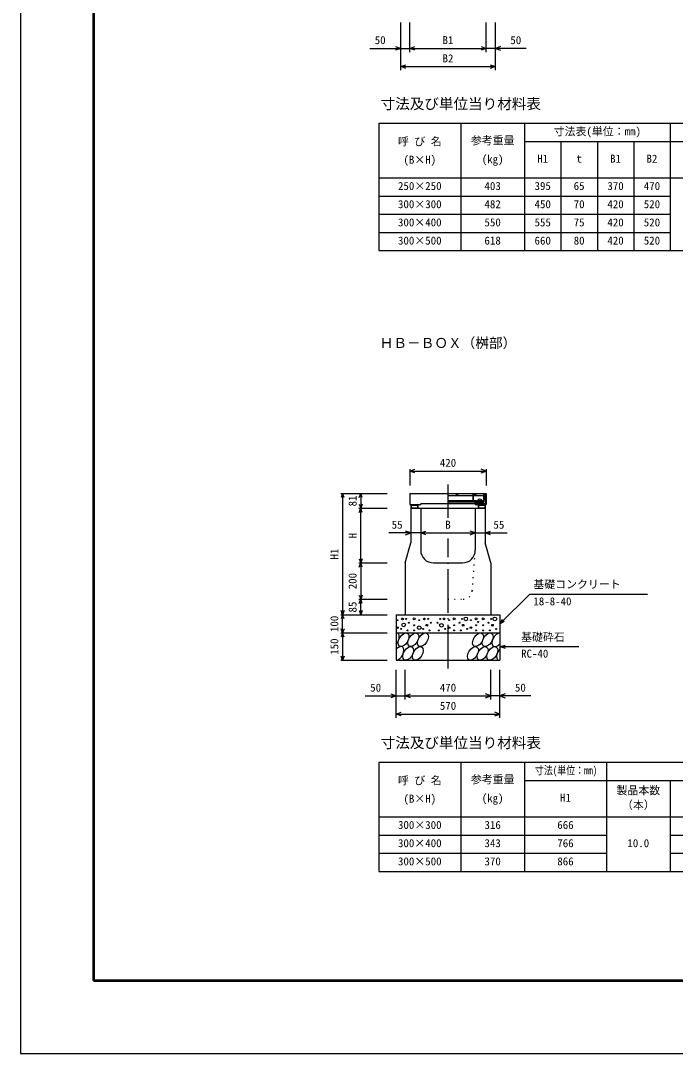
# Model space of a CAD drawing. Units: millimetres, scale not verified. Extents: x -16800 to 16800, y -5940 to 5940.
# Drawn here: x -16800 to -13204, y -5940 to -266 of the extents above; entities that cross this region are included whole.
import ezdxf
from ezdxf.enums import TextEntityAlignment as Align

# ---------------------------------------------------------------- set-up
doc = ezdxf.new("R2010")
doc.units = ezdxf.units.MM
doc.header["$LTSCALE"] = 20
doc.linetypes.add('DOTTED', pattern=[1.75, 0.25, -1.5])
doc.linetypes.add('LONG_DASHED_DOTTED', pattern=[15.25, 12, -1.5, 0.25, -1.5])
for name, color, linetype, lineweight in [('0-0_DIM', 7, 'Continuous', 25), ('0-1_Defpoints', 5, 'Continuous', 25), ('0-2_HATCH', 6, 'Continuous', 25), ('0-3_HYO', 3, 'Continuous', 25), ('0-4_HYO2', 4, 'Continuous', 25), ('0-5_OUTLINE', 3, 'Continuous', 25), ('0-6_OUTLINE2', 4, 'DOTTED', 25), ('0-7_TXT', 7, 'Continuous', 25), ('0-8_WAKU', 3, 'Continuous', 25)]:
    doc.layers.add(name, color=color, linetype=linetype, lineweight=lineweight)
doc.styles.add('ＭＳ ゴシック', font='')
doc.styles.get('ＭＳ ゴシック').set_extended_font_data('MS Gothic')

msp = doc.modelspace()

# ---------------------------------------------------------------- linework, layer by layer
at = {"layer": '0-0_DIM'}
for p, q in [((-14712.72, -537.81), (-14712.72, -275.46)), ((-14662.72, -437.81), (-14662.72, -275.46)), ((-14242.72, -437.81), (-14242.72, -275.46)), ((-14192.72, -537.81), (-14192.72, -275.46)), ((-14882.72, -417.81), (-14712.72, -417.81)), ((-14712.72, -417.81), (-14662.72, -417.81)), ((-14662.72, -417.81), (-14242.72, -417.81)), ((-14712.72, -517.81), (-14192.72, -517.81)), ((-14662.72, -2730.16), (-14662.72, -2820.16)), ((-14662.72, -2740.16), (-14242.72, -2740.16)), ((-14242.72, -2730.16), (-14242.72, -2820.16)), ((-15041.92, -2864.09), (-14787.72, -2864.09)), ((-15031.92, -2864.09), (-15031.92, -3530.09)), ((-14940.13, -2886.64), (-14931.92, -2864.09)), ((-14931.92, -2864.09), (-14931.92, -2945.09)), ((-14923.71, -2886.64), (-14931.92, -2864.09)), ((-14941.92, -2945.09), (-14787.72, -2945.09)), ((-14940.13, -2922.54), (-14931.92, -2945.09)), ((-14940.13, -2967.64), (-14931.92, -2945.09)), ((-14923.71, -2922.54), (-14931.92, -2945.09)), ((-14931.92, -3245.09), (-14931.92, -2945.09)), ((-14923.71, -2967.64), (-14931.92, -2945.09)), ((-14602.72, -3080.49), (-14302.72, -3080.49)), ((-14940.13, -3222.54), (-14931.92, -3245.09)), ((-14923.71, -3222.54), (-14931.92, -3245.09)), ((-14941.92, -3245.09), (-14787.72, -3245.09)), ((-14940.13, -3267.64), (-14931.92, -3245.09)), ((-14931.92, -3245.09), (-14931.92, -3445.09)), ((-14923.71, -3267.64), (-14931.92, -3245.09)), ((-14941.92, -3445.09), (-14787.72, -3445.09)), ((-14940.13, -3422.54), (-14931.92, -3445.09)), ((-14940.13, -3467.64), (-14931.92, -3445.09)), ((-14923.71, -3422.54), (-14931.92, -3445.09)), ((-14931.92, -3530.09), (-14931.92, -3445.09)), ((-14923.71, -3467.64), (-14931.92, -3445.09)), ((-14004.06, -3416.44), (-14167.72, -3580.09)), ((-14004.06, -3416.44), (-13357.19, -3416.44)), ((-14940.13, -3507.54), (-14931.92, -3530.09)), ((-14923.71, -3507.54), (-14931.92, -3530.09)), ((-15041.92, -3530.09), (-14787.72, -3530.09)), ((-15031.92, -3630.09), (-15031.92, -3530.09)), ((-14167.72, -3580.09), (-14152.72, -3554.11)), ((-14167.72, -3580.09), (-14141.74, -3565.09)), ((-15041.92, -3630.09), (-14787.72, -3630.09)), ((-15031.92, -3630.09), (-15031.92, -3780.09)), ((-14167.72, -3705.09), (-14138.74, -3697.33)), ((-14167.72, -3705.09), (-13734.4, -3705.09)), ((-14167.72, -3705.09), (-14138.74, -3712.86)), ((-15041.92, -3780.09), (-14787.72, -3780.09)), ((-14737.72, -4095.61), (-14737.72, -3833.26)), ((-14687.72, -3995.61), (-14687.72, -3833.26)), ((-14217.72, -3995.61), (-14217.72, -3833.26)), ((-14167.72, -4095.61), (-14167.72, -3833.26)), ((-14907.72, -3975.61), (-14737.72, -3975.61)), ((-14737.72, -3975.61), (-14687.72, -3975.61)), ((-14687.72, -3975.61), (-14217.72, -3975.61)), ((-14737.72, -4075.61), (-14167.72, -4075.61))]:
    msp.add_line(p, q, dxfattribs=at)
at = {"layer": '0-0_DIM', "linetype": 'LONG_DASHED_DOTTED'}
for p, q in [((-14452.72, -2998.34), (-14452.72, -2814.09)), ((-14452.72, -3824.5), (-14452.72, -3110.22))]:
    msp.add_line(p, q, dxfattribs=at)
at = {"layer": '0-0_DIM'}
for points in [[(-14740.91, -407.55), (-14712.72, -417.81), (-14740.91, -428.07)], [(-14634.53, -428.07), (-14662.72, -417.81), (-14634.53, -407.55)], [(-14270.91, -407.55), (-14242.72, -417.81), (-14270.91, -428.07)], [(-14022.72, -417.81), (-14192.72, -417.81), (-14242.72, -417.81)], [(-14164.53, -407.55), (-14192.72, -417.81), (-14164.53, -428.07)], [(-14684.53, -528.07), (-14712.72, -517.81), (-14684.53, -507.55)], [(-14220.91, -507.55), (-14192.72, -517.81), (-14220.91, -528.07)], [(-14634.53, -2750.42), (-14662.72, -2740.16), (-14634.53, -2729.9)], [(-14270.91, -2750.42), (-14242.72, -2740.16), (-14270.91, -2729.9)], [(-15023.71, -2886.64), (-15031.92, -2864.09), (-15040.13, -2886.64)], [(-14602.72, -3080.49), (-14657.72, -3080.49), (-14778.17, -3080.49)], [(-14685.91, -3090.75), (-14657.72, -3080.49), (-14685.91, -3070.23)], [(-14574.53, -3090.75), (-14602.72, -3080.49), (-14574.53, -3070.23)], [(-14330.91, -3090.75), (-14302.72, -3080.49), (-14330.91, -3070.23)], [(-14302.72, -3080.49), (-14247.72, -3080.49), (-14127.27, -3080.49)], [(-14219.53, -3090.75), (-14247.72, -3080.49), (-14219.53, -3070.23)], [(-15023.71, -3507.54), (-15031.92, -3530.09), (-15040.13, -3507.54)], [(-15023.71, -3552.64), (-15031.92, -3530.09), (-15040.13, -3552.64)], [(-15023.71, -3607.54), (-15031.92, -3630.09), (-15040.13, -3607.54)], [(-15023.71, -3652.64), (-15031.92, -3630.09), (-15040.13, -3652.64)], [(-15023.71, -3757.54), (-15031.92, -3780.09), (-15040.13, -3757.54)], [(-14765.91, -3965.35), (-14737.72, -3975.61), (-14765.91, -3985.87)], [(-14659.53, -3985.87), (-14687.72, -3975.61), (-14659.53, -3965.35)], [(-14245.91, -3985.87), (-14217.72, -3975.61), (-14245.91, -3965.35)], [(-14139.53, -3965.35), (-14167.72, -3975.61), (-14139.53, -3985.87)], [(-13997.72, -3975.61), (-14167.72, -3975.61), (-14217.72, -3975.61)], [(-14709.53, -4085.87), (-14737.72, -4075.61), (-14709.53, -4065.35)], [(-14195.91, -4085.87), (-14167.72, -4075.61), (-14195.91, -4065.35)]]:
    msp.add_lwpolyline(points, dxfattribs=at)
at = {"layer": '0-1_Defpoints'}
msp.add_lwpolyline([(-16800, -5940), (0, -5940), (0, 5940), (-16800, 5940)], close=True, dxfattribs=at)
at = {"layer": '0-2_HATCH'}
for p, q in [((-14662.72, -2864.09), (-14656.72, -2864.09)), ((-14662.72, -2864.09), (-14662.72, -2925.09)), ((-14656.72, -2864.09), (-14248.72, -2864.09)), ((-14252.72, -2866.09), (-14452.72, -2866.09)), ((-14452.72, -2874.09), (-14316.72, -2874.09)), ((-14316.72, -2866.09), (-14316.72, -2902.09)), ((-14312.22, -2902.09), (-14312.22, -2866.09)), ((-14312.22, -2874.09), (-14257.22, -2874.09)), ((-14257.22, -2866.09), (-14257.22, -2910.09)), ((-14248.72, -2864.09), (-14248.72, -2919.09)), ((-14248.72, -2864.09), (-14242.72, -2864.09)), ((-14242.72, -2864.09), (-14242.72, -2925.09)), ((-14662.72, -2925.09), (-14602.72, -2925.09)), ((-14657.72, -2925.09), (-14657.72, -2945.09)), ((-14657.72, -2945.09), (-14617.72, -2945.09)), ((-14655.42, -2927.39), (-14620.02, -2927.39)), ((-14620.02, -2927.39), (-14620.02, -2942.79)), ((-14617.72, -2925.09), (-14617.72, -2945.09)), ((-14602.72, -2919.09), (-14602.72, -2925.09)), ((-14452.72, -2902.09), (-14257.22, -2902.09)), ((-14452.72, -2910.09), (-14257.22, -2910.09)), ((-14302.72, -2919.09), (-14302.72, -2910.09)), ((-14258.72, -2914.09), (-14302.72, -2914.09)), ((-14302.72, -2919.09), (-14302.72, -2925.09)), ((-14302.72, -2919.09), (-14258.72, -2919.09)), ((-14302.72, -2925.09), (-14242.72, -2925.09)), ((-14290.72, -2910.09), (-14264.72, -2910.09)), ((-14287.72, -2925.09), (-14287.72, -2945.09)), ((-14247.72, -2945.09), (-14287.72, -2945.09)), ((-14285.72, -2919.09), (-14285.72, -2910.09)), ((-14285.42, -2927.39), (-14250.02, -2927.39)), ((-14269.72, -2919.09), (-14269.72, -2910.09)), ((-14264.72, -2919.09), (-14264.72, -2907.09)), ((-14258.72, -2910.09), (-14258.72, -2919.09)), ((-14250.02, -2927.39), (-14250.02, -2942.79)), ((-14247.72, -2925.09), (-14247.72, -2945.09))]:
    msp.add_line(p, q, dxfattribs=at)
for points in [[(-14399.72, -2866.09), (-14399.72, -2872.09), (-14405.72, -2872.09), (-14405.72, -2866.09)], [(-14299.72, -2866.09), (-14299.72, -2872.09), (-14305.72, -2872.09), (-14305.72, -2866.09)], [(-14252.72, -2866.09), (-14252.72, -2898.09), (-14257.22, -2898.09)], [(-14655.42, -2927.39), (-14655.42, -2942.79), (-14620.02, -2942.79)], [(-14602.72, -2919.09), (-14302.72, -2919.09), (-14248.72, -2919.09)], [(-14290.72, -2919.09), (-14290.72, -2907.09), (-14264.72, -2907.09)], [(-14285.42, -2927.39), (-14285.42, -2942.79), (-14250.02, -2942.79)]]:
    msp.add_lwpolyline(points, dxfattribs=at)
for centre, radius in [((-14730.78, -3559.92), 2.5), ((-14702.75, -3552.91), 5), ((-14681.71, -3552.91), 2.5), ((-14667.7, -3573.93), 2.5), ((-14638.82, -3552.04), 5), ((-14610.78, -3559.92), 2.5), ((-14582.75, -3552.91), 5), ((-14561.71, -3552.91), 2.5), ((-14547.7, -3573.93), 2.5), ((-14509.88, -3573.93), 2.5), ((-14495.86, -3552.91), 2.5), ((-14474.83, -3552.91), 5), ((-14446.79, -3559.92), 2.5), ((-14418.75, -3552.04), 5), ((-14389.88, -3573.93), 2.5), ((-14375.86, -3552.91), 2.5), ((-14354.83, -3552.91), 10), ((-14326.79, -3559.92), 2.5), ((-14298.75, -3552.04), 5), ((-14287.41, -3569.61), 2.5), ((-14258.91, -3552.04), 5), ((-14230.03, -3573.93), 2.5), ((-14216.01, -3552.91), 2.5), ((-14194.98, -3552.91), 10), ((-14730.78, -3601.06), 5), ((-14709.75, -3608.07), 2.5), ((-14696.21, -3585.93), 10), ((-14674.71, -3615.95), 2.5), ((-14638.82, -3587.93), 2.5), ((-14638.82, -3615.95), 2.5), ((-14610.78, -3601.06), 10), ((-14589.75, -3608.07), 2.5), ((-14568.73, -3587.93), 5), ((-14554.71, -3615.95), 2.5), ((-14502.87, -3615.95), 2.5), ((-14488.85, -3587.93), 10), ((-14467.82, -3608.07), 2.5), ((-14446.79, -3601.06), 5), ((-14418.75, -3587.93), 2.5), ((-14418.75, -3615.95), 2.5), ((-14382.87, -3615.95), 2.5), ((-14368.85, -3587.93), 5), ((-14347.82, -3608.07), 2.5), ((-14326.79, -3601.06), 5), ((-14298.75, -3587.93), 2.5), ((-14298.75, -3615.95), 2.5), ((-14258.91, -3587.93), 2.5), ((-14258.91, -3615.95), 2.5), ((-14223.02, -3615.95), 2.5), ((-14209, -3587.93), 5), ((-14187.98, -3608.07), 2.5)]:
    msp.add_circle(centre, radius, dxfattribs=at)
for centre, radius, start, end in [((-14290.72, -2912.76), 5.67, 28.07246, 90), ((-14277.72, -2906.09), 12, 355.2198, 184.78017), ((-14277.72, -2919.26), 12.17, 48.88789, 131.11208), ((-14264.72, -2912.76), 5.67, 89.99997, 151.92749)]:
    msp.add_arc(centre, radius, start, end, dxfattribs=at)
for centre, start_param, end_param in [((-14750.08, -3667.61), 4.385593, 6.6745444), ((-14181.57, -3667.61), 0.3357715, 4.4411806), ((-14724.76, -3742.6), 3.5111464, 7.548991), ((-14156.25, -3742.6), 1.2110787, 3.5658734)]:
    msp.add_ellipse(centre, major_axis=(21.81, 35.31), ratio=0.5792, start_param=start_param, end_param=end_param, dxfattribs=at)
for centre in [(-14696.87, -3667.61), (-14643.66, -3667.61), (-14590.45, -3667.61), (-14287.99, -3667.61), (-14234.78, -3667.61), (-14671.55, -3742.6), (-14618.34, -3742.6), (-14315.88, -3742.6), (-14262.67, -3742.6), (-14209.46, -3742.6)]:
    msp.add_ellipse(centre, major_axis=(21.81, 35.31), ratio=0.5792, dxfattribs=at)
at = {"layer": '0-3_HYO'}
for p, q in [((-14832.44, -829.19), (-14832.44, -1529.19)), ((-14832.44, -829.19), (-11832.44, -829.19)), ((-14382.44, -829.19), (-14382.44, -1529.19)), ((-14032.44, -829.19), (-14032.44, -1529.19)), ((-13232.44, -829.19), (-13232.44, -1529.19)), ((-14032.44, -929.19), (-11832.44, -929.19)), ((-13832.44, -929.19), (-13832.44, -1529.19)), ((-13632.44, -929.19), (-13632.44, -1529.19)), ((-13432.44, -929.19), (-13432.44, -1529.19)), ((-14832.44, -1129.19), (-11832.44, -1129.19)), ((-14832.44, -1529.19), (-11832.44, -1529.19)), ((-14832.44, -4340.26), (-14832.44, -4940.26)), ((-14832.44, -4340.26), (-12182.44, -4340.26)), ((-14382.44, -4340.26), (-14382.44, -4940.26)), ((-14032.44, -4340.26), (-14032.44, -4940.26)), ((-13582.44, -4340.26), (-13582.44, -4940.26)), ((-14032.44, -4440.26), (-12182.44, -4440.25)), ((-13232.44, -4440.25), (-13232.44, -4940.26)), ((-14832.44, -4640.26), (-12182.44, -4640.25)), ((-14832.44, -4940.26), (-12182.44, -4940.26))]:
    msp.add_line(p, q, dxfattribs=at)
at = {"layer": '0-4_HYO2'}
for p, q in [((-14832.44, -1229.19), (-13232.44, -1229.19)), ((-14832.44, -1329.19), (-13232.44, -1329.19)), ((-14832.44, -1429.19), (-13232.44, -1429.19)), ((-14832.44, -4740.26), (-13582.44, -4740.26)), ((-13232.44, -4740.25), (-12882.44, -4740.25)), ((-14832.44, -4840.26), (-13582.44, -4840.26)), ((-13232.44, -4840.25), (-12882.44, -4840.25))]:
    msp.add_line(p, q, dxfattribs=at)
at = {"layer": '0-5_OUTLINE'}
for p, q in [((-14657.72, -2945.09), (-14657.72, -3135.09)), ((-14657.72, -2945.09), (-14247.72, -2945.09)), ((-14602.72, -2945.09), (-14602.72, -3175.09)), ((-14302.72, -2945.09), (-14302.72, -3175.09)), ((-14247.72, -2945.09), (-14247.72, -3135.09)), ((-14687.72, -3245.09), (-14657.72, -3135.09)), ((-14217.72, -3245.09), (-14247.72, -3135.09)), ((-14532.72, -3245.09), (-14372.72, -3245.09)), ((-14217.72, -3245.09), (-14217.72, -3530.09)), ((-14737.72, -3530.09), (-14737.72, -3630.09)), ((-14737.72, -3530.09), (-14167.72, -3530.09)), ((-14737.72, -3630.09), (-14167.72, -3630.09))]:
    msp.add_line(p, q, dxfattribs=at)
for points in [[(-14687.72, -3245.09), (-14687.72, -3530.09), (-14217.72, -3530.09)], [(-14167.72, -3530.09), (-14167.72, -3630.09), (-14167.72, -3780.09)], [(-14737.72, -3630.09), (-14737.72, -3780.09), (-14167.72, -3780.09)]]:
    msp.add_lwpolyline(points, dxfattribs=at)
for centre, start, end in [((-14532.72, -3175.09), 180, 270), ((-14372.72, -3175.09), 270, 0)]:
    msp.add_arc(centre, 70, start, end, dxfattribs=at)
at = {"layer": '0-6_OUTLINE2'}
for p, q in [((-14319.29, -3398.79), (-14302.72, -3175.09)), ((-14452.72, -3445.09), (-14369.15, -3445.09))]:
    msp.add_line(p, q, dxfattribs=at)
msp.add_arc((-14369.15, -3395.09), 50, 270, 355.76361, dxfattribs=at)
at = {"layer": '0-8_WAKU', "lineweight": 50}
msp.add_lwpolyline([(-16400, -5540), (-400, -5540), (-400, 5540), (-16400, 5540)], close=True, dxfattribs=at)

# ---------------------------------------------------------------- texts
at = {"layer": '0-0_DIM', "style": 'ＭＳ ゴシック'}
for s, p in [('50', (-14855.16, -407.81)), ('B1', (-14482.72, -407.81)), ('50', (-14110.28, -407.81)), ('B2', (-14482.72, -507.81)), ('420', (-14497.72, -2730.16)), ('55', (-14762.17, -3070.49)), ('B', (-14467.72, -3070.49)), ('55', (-14203.26, -3070.49)), ('基礎コンクリート', (-13984.06, -3397.7)), ('18-8-40', (-13984.06, -3491.52)), ('基礎砕石', (-14051.4, -3687.92)), ('RC-40', (-14051.4, -3778.61)), ('50', (-14880.16, -3965.61)), ('470', (-14497.72, -3965.61)), ('50', (-14085.27, -3965.61)), ('570', (-14497.72, -4065.61))]:
    msp.add_text(s, height=43.99, dxfattribs=at).set_placement(p, align=Align.BOTTOM_LEFT)
for s, p in [('81', (-14941.92, -2934.59)), ('H', (-14941.92, -3110.09)), ('H1', (-15041.92, -3227.09)), ('200', (-14941.92, -3390.09)), ('85', (-14941.92, -3517.59)), ('100', (-15041.92, -3625.09)), ('150', (-15041.92, -3750.09))]:
    msp.add_text(s, height=43.99, rotation=90, dxfattribs=at).set_placement(p, align=Align.BOTTOM_LEFT)
at = {"layer": '0-7_TXT', "style": 'ＭＳ ゴシック'}
for s, height, p in [('寸法及び単位当り材料表', 58.65, (-14822.44, -769.19)), ('寸法表(単位：㎜)', 43.99, (-13872.44, -909.19)), ('呼 び 名', 43.99, (-14727.44, -964.85)), ('参考重量', 43.99, (-14327.44, -959.19)), ('(B×H)', 43.99, (-14697.44, -1064.85)), ('(kg)', 43.99, (-14267.44, -1061.96)), ('H1', 43.99, (-13962.44, -1059.19)), ('t', 43.99, (-13747.44, -1059.19)), ('B1', 43.99, (-13562.44, -1059.19)), ('B2', 43.99, (-13362.44, -1059.19)), ('250×250', 43.99, (-14727.44, -1209.19)), ('403', 43.99, (-14252.44, -1209.19)), ('395', 43.99, (-13977.44, -1209.19)), ('65', 43.99, (-13762.44, -1209.19)), ('370', 43.99, (-13577.44, -1209.19)), ('470', 43.99, (-13377.44, -1209.19)), ('300×300', 43.99, (-14727.44, -1309.19)), ('482', 43.99, (-14252.44, -1309.19)), ('450', 43.99, (-13977.44, -1309.19)), ('70', 43.99, (-13762.44, -1309.19)), ('420', 43.99, (-13577.44, -1309.19)), ('520', 43.99, (-13377.44, -1309.19)), ('300×400', 43.99, (-14727.44, -1409.19)), ('550', 43.99, (-14252.44, -1409.19)), ('555', 43.99, (-13977.44, -1409.19)), ('75', 43.99, (-13762.44, -1409.19)), ('420', 43.99, (-13577.44, -1409.19)), ('520', 43.99, (-13377.44, -1409.19)), ('300×500', 43.99, (-14727.44, -1509.19)), ('618', 43.99, (-14252.44, -1509.19)), ('660', 43.99, (-13977.44, -1509.19)), ('80', 43.99, (-13762.44, -1509.19)), ('420', 43.99, (-13577.44, -1509.19)), ('520', 43.99, (-13377.44, -1509.19)), ('ＨＢ－ＢＯＸ（桝部）', 54.99, (-14827.72, -2080.39)), ('寸法及び単位当り材料表', 58.65, (-14822.44, -4280.25)), ('呼 び 名', 43.99, (-14727.44, -4475.92)), ('参考重量', 43.99, (-14327.44, -4470.26)), ('製品本数', 43.99, (-13527.44, -4530.26)), ('(B×H)', 43.99, (-14697.44, -4575.92)), ('(kg)', 43.99, (-14267.44, -4573.02)), ('H1', 43.99, (-13837.44, -4570.26)), ('（本）', 43.99, (-13497.44, -4610.26)), ('300×300', 43.99, (-14727.44, -4720.26)), ('316', 43.99, (-14252.44, -4720.26)), ('666', 43.99, (-13852.44, -4720.26)), ('300×400', 43.99, (-14727.44, -4820.26)), ('343', 43.99, (-14252.44, -4820.26)), ('766', 43.99, (-13852.44, -4820.26)), ('10.0', 43.99, (-13467.44, -4820.26)), ('300×500', 43.99, (-14727.44, -4920.26)), ('370', 43.99, (-14252.44, -4920.26)), ('866', 43.99, (-13852.44, -4920.26))]:
    msp.add_text(s, height=height, dxfattribs=at).set_placement(p, align=Align.BOTTOM_LEFT)
at = {"layer": '0-7_TXT', "style": 'ＭＳ ゴシック', "width": 0.8}
msp.add_text('寸法(単位：mm)', height=43.99, dxfattribs=at).set_placement((-13975.44, -4420.26), align=Align.BOTTOM_LEFT)

doc.saveas('drawing.dxf')
